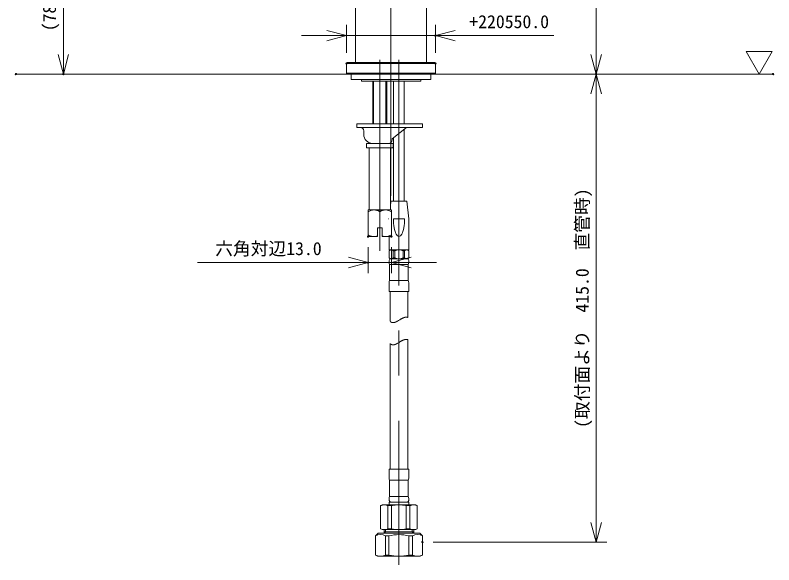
# Model space of a CAD drawing. Units: millimetres on the paper. Extents: x -210 to 210, y -148 to 148.
# Drawn here: x -25.5 to 81.3, y -81.8 to -4.4 of the extents above; entities that cross this region are included whole.
import ezdxf
from ezdxf.enums import TextEntityAlignment as Align

# ---------------------------------------------------------------- set-up
doc = ezdxf.new("R2010")
doc.units = ezdxf.units.MM
doc.header["$PDMODE"] = 32
doc.header["$PDSIZE"] = 0.2
doc.linetypes.add('USER1', pattern=[50.8, 31.75, -6.35, 6.35, -6.35])
for name, color, linetype, lineweight in [('0-0_0', 7, 'Continuous', 15), ('0-1_DEFPOINTS', 7, 'Continuous', 15), ('0-4_1_4', 3, 'Continuous', 18)]:
    doc.layers.add(name, color=color, linetype=linetype, lineweight=lineweight)
doc.styles.add('ＭＳ ゴシック', font='')
doc.styles.get('ＭＳ ゴシック').set_extended_font_data('MS Gothic')

# ---------------------------------------------------------------- blocks, each defined once
blk = doc.blocks.new('SYSSYM-10')
at = {"layer": '0-0_0'}
for p, q in [((-1.833, 3.175), (1.833, 3.175)), ((0, 0), (-1.833, 3.175)), ((0, 0), (1.833, 3.175))]:
    blk.add_line(p, q, dxfattribs=at)
blk = doc.blocks.new('_OPEN30')
at = {"layer": '0-0_0'}
blk.add_line((0, 0), (-1, 0), dxfattribs=at)
blk.add_lwpolyline([(-1, 0.2679), (0, 0), (-1, -0.2679)], dxfattribs=at)
blk = doc.blocks.new('D12')
at = {"layer": '0-0_0'}
for p, q in [((21.178, -9.661), (21.178, -5.741)), ((33.678, -9.661), (33.678, -5.741)), ((21.178, -7.241), (14.828, -7.241)), ((33.678, -7.241), (40.028, -7.241))]:
    blk.add_line(p, q, dxfattribs=at)
blk.add_lwpolyline([(21.178, -7.241), (33.678, -7.241), (50.327, -7.241)], dxfattribs=at)
at = {"layer": '0-1_DEFPOINTS'}
for p in [(33.678, -7.241), (21.178, -11.161), (33.678, -11.161)]:
    blk.add_point(p, dxfattribs=at)
at = {"layer": '0-0_0', "xscale": 2.77, "yscale": 2.77}
blk.add_blockref('_OPEN30', (21.178, -7.241), dxfattribs=at)
at = {"layer": '0-0_0', "xscale": 2.77, "yscale": 2.77, "rotation": 180}
blk.add_blockref('_OPEN30', (33.678, -7.241), dxfattribs=at)
at = {"layer": '0-0_0', "style": 'ＭＳ ゴシック'}
blk.add_text('+220550.0', height=1.833, dxfattribs=at).set_placement((38.452, -6.741), align=Align.BOTTOM_LEFT)
blk = doc.blocks.new('D15')
at = {"layer": '0-0_0'}
for p, q in [((-7.822, 6.907), (-20.18, 6.907)), ((-18.68, 6.907), (-18.68, -12.661))]:
    blk.add_line(p, q, dxfattribs=at)
at = {"layer": '0-1_DEFPOINTS'}
for p in [(-6.322, 6.907), (-25.361, -12.661), (-18.68, -12.661)]:
    blk.add_point(p, dxfattribs=at)
at = {"layer": '0-0_0', "xscale": 2.77, "yscale": 2.77}
for p, rotation in [((-18.68, 6.907), 90), ((-18.68, -12.661), 270)]:
    blk.add_blockref('_OPEN30', p, dxfattribs=dict(at, rotation=rotation))
at = {"layer": '0-0_0', "style": 'ＭＳ ゴシック'}
blk.add_text('(78.0)', height=1.833, rotation=90, dxfattribs=at).set_placement((-19.18, -6.627), align=Align.BOTTOM_LEFT)
blk = doc.blocks.new('D17')
at = {"layer": '0-0_0'}
for p, q in [((23.428, 32.464), (57.804, 32.464)), ((56.304, -12.661), (56.304, 32.464))]:
    blk.add_line(p, q, dxfattribs=at)
at = {"layer": '0-1_DEFPOINTS'}
for p in [(21.928, 32.464), (56.304, 32.464), (81.21, -12.661)]:
    blk.add_point(p, dxfattribs=at)
at = {"layer": '0-0_0', "xscale": 2.77, "yscale": 2.77}
for p, rotation in [((56.304, 32.464), 90), ((56.304, -12.661), 270)]:
    blk.add_blockref('_OPEN30', p, dxfattribs=dict(at, rotation=rotation))
at = {"layer": '0-0_0', "style": 'ＭＳ ゴシック'}
for s, p in [('止水時\u3000180.5)', (55.679, 1.151)), ('(全開時 211.5', (51.929, 1.776))]:
    blk.add_text(s, height=1.833, rotation=90, dxfattribs=at).set_placement(p, align=Align.BOTTOM_LEFT)
blk = doc.blocks.new('D18')
at = {"layer": '0-0_0'}
for p, q in [((56.304, -78.555), (56.304, -12.661)), ((33.364, -78.555), (57.804, -78.555))]:
    blk.add_line(p, q, dxfattribs=at)
at = {"layer": '0-1_DEFPOINTS'}
for p in [(56.304, -12.661), (81.21, -12.661), (31.864, -78.555)]:
    blk.add_point(p, dxfattribs=at)
at = {"layer": '0-0_0', "xscale": 2.77, "yscale": 2.77}
for p, rotation in [((56.304, -12.661), 90), ((56.304, -78.555), 270)]:
    blk.add_blockref('_OPEN30', p, dxfattribs=dict(at, rotation=rotation))
at = {"layer": '0-0_0', "style": 'ＭＳ ゴシック'}
blk.add_text('(取付面より\u3000415.0\u3000直管時)', height=1.833, rotation=90, dxfattribs=at).set_placement((55.804, -62.483), align=Align.BOTTOM_LEFT)
blk = doc.blocks.new('D20')
at = {"layer": '0-0_0'}
for p, q in [((24.212, -37.036), (24.212, -40.692)), ((27.495, -37.036), (27.495, -40.692)), ((24.212, -39.192), (17.862, -39.192)), ((27.495, -39.192), (33.845, -39.192))]:
    blk.add_line(p, q, dxfattribs=at)
blk.add_lwpolyline([(27.495, -39.192), (24.212, -39.192), (0.187, -39.192)], dxfattribs=at)
at = {"layer": '0-1_DEFPOINTS'}
for p in [(24.212, -35.536), (27.495, -35.536), (24.212, -39.192)]:
    blk.add_point(p, dxfattribs=at)
at = {"layer": '0-0_0', "xscale": 2.77, "yscale": 2.77}
blk.add_blockref('_OPEN30', (24.212, -39.192), dxfattribs=at)
at = {"layer": '0-0_0', "xscale": 2.77, "yscale": 2.77, "rotation": 180}
blk.add_blockref('_OPEN30', (27.495, -39.192), dxfattribs=at)
at = {"layer": '0-0_0', "style": 'ＭＳ ゴシック'}
blk.add_text('六角対辺13.0', height=1.833, dxfattribs=at).set_placement((2.687, -38.692), align=Align.BOTTOM_LEFT)

msp = doc.modelspace()

# ---------------------------------------------------------------- linework, layer by layer
at = {"layer": '0-4_1_4', "color": 7, "linetype": 'USER1', "lineweight": 15}
for p, q in [((27.428, -29.807), (27.428, 33.731)), ((25.853, -10.661), (25.853, -37.536)), ((28.553, -10.661), (28.553, -81.754))]:
    msp.add_line(p, q, dxfattribs=at)
at = {"layer": '0-4_1_4'}
for p, q in [((32.428, 27.964), (32.428, -11.036)), ((22.428, 12.126), (22.428, -11.036)), ((21.178, -11.161), (21.303, -11.036)), ((21.178, -12.536), (21.178, -11.161)), ((21.178, -11.161), (33.678, -11.161)), ((27.428, -11.036), (21.303, -11.036)), ((27.428, -11.036), (33.553, -11.036)), ((33.553, -11.036), (33.678, -11.161)), ((33.678, -12.536), (33.678, -11.161)), ((-25.361, -12.661), (81.21, -12.661)), ((21.178, -12.536), (21.303, -12.661)), ((21.178, -12.536), (33.678, -12.536)), ((21.303, -12.661), (33.553, -12.661)), ((33.678, -12.536), (33.553, -12.661)), ((23.303, -13.411), (23.303, -13.661)), ((27.428, -13.661), (23.303, -13.661)), ((24.853, -19.661), (24.853, -13.661)), ((26.853, -13.661), (26.853, -19.661)), ((27.428, -13.661), (31.616, -13.661)), ((27.803, -19.661), (27.803, -13.661)), ((29.303, -19.661), (29.303, -13.661)), ((31.616, -13.411), (31.616, -13.661)), ((22.603, -19.661), (31.853, -19.661)), ((22.603, -20.161), (22.603, -19.661)), ((22.603, -20.161), (23.103, -20.161)), ((23.103, -20.161), (31.853, -20.161)), ((29.603, -20.161), (27.603, -21.754)), ((31.853, -20.161), (31.853, -19.661)), ((23.603, -21.161), (23.603, -20.661)), ((29.303, -30.536), (29.303, -20.4)), ((24.053, -22.411), (27.653, -22.411)), ((27.603, -21.911), (27.603, -21.754)), ((27.803, -30.536), (27.803, -21.595)), ((23.978, -22.961), (23.978, -22.486)), ((27.653, -23.036), (24.053, -23.036)), ((24.353, -31.786), (24.353, -23.036)), ((27.353, -31.786), (27.353, -23.036)), ((27.728, -22.961), (27.728, -22.486)), ((27.353, -31.286), (27.428, -30.536)), ((27.428, -30.536), (29.116, -30.536)), ((29.678, -30.536), (27.991, -30.536)), ((29.928, -33.036), (29.678, -30.536)), ((24.212, -31.786), (24.212, -35.536)), ((24.228, -31.786), (25.853, -31.786)), ((27.478, -31.786), (25.853, -31.786)), ((27.495, -31.786), (27.495, -35.536)), ((27.104, -33.036), (27.103, -33.036)), ((29.341, -33.036), (27.766, -33.036)), ((29.928, -33.036), (29.928, -37.411)), ((25.541, -34.286), (25.541, -35.536)), ((25.541, -35.536), (24.212, -35.536)), ((26.166, -35.536), (27.495, -35.536)), ((27.178, -35.536), (27.178, -37.411)), ((27.303, -37.411), (27.178, -37.536)), ((27.291, -37.411), (27.178, -37.411)), ((27.178, -37.536), (27.178, -38.536)), ((27.303, -37.411), (29.928, -37.411)), ((27.757, -37.536), (27.98, -37.536)), ((27.757, -37.536), (27.757, -38.536)), ((27.98, -37.536), (27.98, -38.536)), ((29.126, -37.536), (29.126, -38.536)), ((29.349, -37.536), (29.126, -37.536)), ((29.349, -37.536), (29.349, -38.536)), ((29.803, -37.411), (29.928, -37.536)), ((29.928, -37.536), (29.928, -38.536)), ((27.303, -38.661), (27.178, -38.536)), ((27.178, -39.161), (27.178, -38.911)), ((27.241, -39.461), (27.241, -41.736)), ((27.241, -39.461), (29.866, -39.461)), ((27.303, -38.661), (28.553, -38.661)), ((29.678, -38.661), (27.428, -38.661)), ((27.98, -38.536), (27.757, -38.536)), ((29.803, -38.661), (28.553, -38.661)), ((29.126, -38.536), (29.349, -38.536)), ((29.803, -38.661), (29.928, -38.536)), ((29.866, -39.461), (29.866, -41.736)), ((29.928, -39.161), (29.928, -38.911)), ((27.178, -43.286), (27.178, -42.036)), ((27.241, -41.736), (29.866, -41.736)), ((29.928, -43.286), (29.928, -42.036)), ((27.178, -43.286), (29.928, -43.286)), ((27.294, -47.459), (27.294, -43.286)), ((29.797, -46.917), (29.797, -43.286)), ((26.175, -73.301), (25.962, -73.423)), ((25.962, -73.423), (25.962, -76.678)), ((30.925, -73.301), (26.175, -73.301)), ((27.007, -73.423), (27.007, -76.678)), ((27.007, -73.423), (27.523, -73.423)), ((27.523, -73.423), (27.523, -76.678)), ((30.093, -73.423), (29.577, -73.423)), ((29.577, -73.423), (29.577, -76.678)), ((30.093, -73.423), (30.093, -76.678)), ((30.925, -73.301), (31.137, -73.423)), ((31.137, -73.423), (31.137, -76.678)), ((26.175, -76.801), (25.962, -76.678)), ((30.925, -76.801), (26.175, -76.801)), ((26.467, -76.801), (26.467, -77.305)), ((27.007, -76.678), (27.523, -76.678)), ((30.093, -76.678), (29.577, -76.678)), ((30.633, -76.801), (30.633, -77.305)), ((30.925, -76.801), (31.137, -76.678)), ((25.243, -77.68), (25.618, -77.305)), ((25.243, -77.68), (25.243, -80.374)), ((28.553, -77.305), (25.618, -77.305)), ((30.633, -77.087), (26.467, -77.087)), ((26.658, -77.68), (26.658, -80.374)), ((26.658, -77.68), (27.149, -77.68)), ((27.149, -77.694), (27.149, -80.374)), ((28.553, -77.305), (31.489, -77.305)), ((30.448, -77.68), (29.958, -77.68)), ((29.958, -77.694), (29.958, -80.374)), ((30.448, -77.68), (30.448, -80.374)), ((31.864, -77.68), (31.489, -77.305)), ((31.864, -77.68), (31.864, -80.374)), ((25.555, -80.555), (25.243, -80.374)), ((28.553, -80.555), (25.555, -80.555)), ((26.658, -80.374), (27.149, -80.374)), ((28.553, -80.555), (31.552, -80.555)), ((29.958, -80.374), (30.448, -80.374)), ((31.552, -80.555), (31.864, -80.374))]:
    msp.add_line(p, q, dxfattribs=at)
at = {"layer": '0-4_1_4', "color": 7, "lineweight": 15}
for p, q in [((21.803, -13.411), (21.803, -12.661)), ((33.053, -13.411), (33.053, -12.661)), ((33.053, -13.411), (21.803, -13.411)), ((24.988, -19.661), (24.988, -13.661)), ((26.718, -13.661), (26.718, -19.661)), ((29.803, -50.047), (29.803, -68.301)), ((27.303, -50.611), (27.303, -68.301)), ((27.175, -68.301), (27.175, -69.551)), ((29.925, -68.301), (27.175, -68.301)), ((29.925, -68.301), (29.925, -69.551)), ((29.862, -69.85), (27.237, -69.85)), ((27.237, -72.126), (27.237, -69.85)), ((29.862, -72.126), (29.862, -69.85)), ((27.175, -72.426), (27.175, -72.676)), ((29.862, -72.126), (27.237, -72.126)), ((29.925, -72.426), (29.925, -72.676)), ((29.925, -72.926), (27.175, -72.926)), ((27.175, -73.301), (27.175, -72.926)), ((29.925, -73.301), (29.925, -72.926)), ((26.681, -76.801), (26.681, -77.087)), ((30.419, -76.801), (30.419, -77.087)), ((26.467, -77.301), (26.681, -77.087)), ((30.633, -77.301), (30.419, -77.087))]:
    msp.add_line(p, q, dxfattribs=at)
at = {"layer": '0-4_1_4'}
msp.add_lwpolyline([(25.541, -34.286), (26.166, -34.286), (26.166, -35.536)], dxfattribs=at)
for centre, radius, start, end in [((23.103, -20.661), 0.5, 360, 90), ((24.853, -21.161), 1.25, 180, 270), ((24.053, -22.486), 0.075, 90, 180), ((27.103, -21.911), 0.5, 270, 0.00001), ((27.653, -22.486), 0.075, 0, 90), ((24.053, -22.961), 0.075, 180, 270), ((27.653, -22.961), 0.075, 270, 0), ((25.041, -33.225), 1.439, 55.61573, 125.19037), ((26.666, -33.225), 1.439, 54.80963, 124.38427), ((25.041, -34.097), 1.439, 234.80963, 290.33647), ((26.666, -34.097), 1.439, 249.66353, 305.19037), ((27.468, -37.808), 0.397, 43.2654, 136.7888), ((28.553, -38.786), 1.375, 90, 114.61998), ((28.553, -38.786), 1.375, 65.38002, 90), ((29.639, -37.808), 0.397, 43.2112, 136.7346), ((27.468, -38.264), 0.397, 223.2112, 316.7346), ((27.428, -38.911), 0.25, 90, 180), ((27.928, -39.161), 0.75, 180, 203.55646), ((28.553, -37.286), 1.375, 245.38002, 270), ((28.553, -37.286), 1.375, 270, 294.61998), ((29.639, -38.264), 0.397, 223.2654, 316.7888), ((29.678, -38.911), 0.25, 0, 90), ((29.178, -39.161), 0.75, 336.44354, 0), ((27.928, -42.036), 0.75, 156.44354, 180), ((29.178, -42.036), 0.75, 0, 23.55646), ((29.827, -48.574), 1.729, 111.79405, 112.94407), ((29.777, -48.447), 1.592, 110.55616, 111.79428), ((29.734, -48.333), 1.47, 109.22694, 110.55639), ((29.698, -48.229), 1.361, 107.80323, 109.22715), ((29.672, -48.151), 1.278, 106.79498, 107.79824), ((29.655, -48.093), 1.217, 105.74767, 106.79503), ((29.639, -48.038), 1.16, 104.65554, 105.74771), ((29.626, -47.987), 1.108, 103.51798, 104.65557), ((29.615, -47.94), 1.059, 102.33449, 103.518), ((29.605, -47.896), 1.014, 101.10472, 102.33449), ((29.597, -47.855), 0.972, 99.8285, 101.1047), ((29.591, -47.817), 0.934, 98.50584, 99.82846), ((29.585, -47.782), 0.899, 97.13699, 98.50578), ((29.581, -47.75), 0.867, 95.72244, 97.13691), ((29.578, -47.721), 0.837, 94.26297, 95.72234), ((29.576, -47.694), 0.81, 92.75964, 94.26284), ((29.575, -47.671), 0.786, 91.21384, 92.75948), ((29.575, -47.649), 0.765, 89.62729, 91.21365), ((29.575, -47.63), 0.746, 88.00208, 89.62708), ((29.575, -47.614), 0.73, 86.34062, 88.00183), ((29.576, -47.603), 0.719, 85.23069, 86.33885), ((29.575, -47.611), 0.727, 84.18449, 85.22862), ((29.574, -47.626), 0.742, 83.16061, 84.18445), ((29.572, -47.642), 0.758, 82.1573, 83.16058), ((29.57, -47.66), 0.776, 81.11385, 82.15703), ((29.567, -47.679), 0.796, 80.09433, 81.11383), ((29.563, -47.7), 0.817, 79.04055, 80.09406), ((29.558, -47.723), 0.84, 78.0138, 79.04054), ((29.553, -47.748), 0.866, 76.95878, 78.01351), ((29.547, -47.775), 0.893, 75.93378, 76.95878), ((29.54, -47.804), 0.923, 74.8865, 75.93349), ((29.531, -47.835), 0.956, 73.87202, 74.88651), ((28.037, -46.549), 1.188, 231.86099, 232.68482), ((28.004, -46.593), 1.133, 232.6835, 233.69726), ((27.97, -46.638), 1.076, 233.69711, 234.75635), ((27.94, -46.681), 1.024, 234.7569, 235.77687), ((27.913, -46.72), 0.976, 235.77674, 236.83898), ((27.889, -46.757), 0.932, 236.83957, 237.85191), ((27.868, -46.791), 0.892, 237.85181, 238.90247), ((27.848, -46.824), 0.854, 238.90238, 239.99268), ((27.83, -46.855), 0.819, 239.99331, 241.02004), ((27.815, -46.883), 0.787, 241.01997, 242.08153), ((27.8, -46.91), 0.756, 242.08147, 243.17881), ((27.788, -46.935), 0.728, 243.17945, 244.1984), ((27.777, -46.957), 0.703, 244.19836, 245.24763), ((27.767, -46.979), 0.679, 245.2476, 246.32776), ((27.758, -47), 0.656, 246.32774, 247.43931), ((27.75, -47.019), 0.635, 247.43996, 248.45477), ((27.743, -47.036), 0.617, 248.45476, 249.49501), ((27.737, -47.053), 0.599, 249.495, 250.5609), ((27.731, -47.069), 0.583, 250.5609, 251.6526), ((27.726, -47.084), 0.567, 251.65261, 252.77019), ((27.724, -47.091), 0.558, 252.77263, 253.78437), ((27.724, -47.092), 0.558, 253.78444, 254.79346), ((27.724, -47.092), 0.558, 254.79353, 255.79906), ((27.724, -47.091), 0.559, 255.79913, 256.80042), ((27.724, -47.088), 0.562, 256.80137, 258.78845), ((27.725, -47.083), 0.567, 258.78895, 260.7505), ((27.727, -47.075), 0.575, 260.75096, 262.68169), ((27.728, -47.065), 0.585, 262.68212, 264.57719), ((27.729, -47.053), 0.598, 264.57757, 266.4326), ((27.73, -47.038), 0.613, 266.43294, 268.24407), ((27.731, -47.02), 0.631, 268.24436, 270.00829), ((27.731, -46.999), 0.651, 270.00854, 271.72249), ((27.73, -46.976), 0.674, 271.72269, 273.38441), ((27.728, -46.951), 0.7, 273.38457, 274.99233), ((27.726, -46.922), 0.729, 274.99245, 276.54497), ((27.722, -46.89), 0.76, 276.54506, 278.04153), ((27.717, -46.856), 0.795, 278.04158, 279.48158), ((27.711, -46.818), 0.834, 279.4816, 280.86505), ((27.703, -46.777), 0.875, 280.86505, 282.19221), ((27.694, -46.733), 0.92, 282.19218, 283.46355), ((27.682, -46.685), 0.97, 283.4635, 284.67981), ((27.669, -46.634), 1.023, 284.67976, 285.84192), ((27.653, -46.578), 1.081, 285.84185, 286.95096), ((27.635, -46.519), 1.143, 286.95087, 288.00809), ((27.614, -46.455), 1.21, 288.008, 289.01461), ((27.584, -46.368), 1.302, 289.02038, 290.4382), ((27.541, -46.253), 1.425, 290.43787, 291.74945), ((27.49, -46.124), 1.563, 291.74912, 292.95916), ((27.429, -45.981), 1.719, 292.95884, 294.07198), ((27.357, -45.819), 1.896, 294.07166, 295.09242), ((27.256, -45.604), 2.134, 295.0983, 296.32286), ((27.112, -45.313), 2.459, 296.32218, 297.39968), ((26.902, -44.91), 2.913, 297.40587, 298.55887), ((26.546, -44.255), 3.658, 298.56541, 299.68416), ((13.766, -22.761), 28.664, 300.60044, 301.6106), ((31.526, -51.769), 5.349, 119.70403, 120.76164), ((30.796, -50.491), 3.878, 118.60487, 119.68897), ((30.442, -49.842), 3.138, 117.49303, 118.59879), ((30.232, -49.44), 2.684, 116.4628, 117.48746), ((30.087, -49.148), 2.358, 115.30754, 116.46329), ((29.97, -48.901), 2.086, 114.01444, 115.30806), ((29.887, -48.716), 1.882, 112.94383, 114.009), ((30.232, -52.567), 2.684, 116.4628, 117.48746), ((30.087, -52.275), 2.358, 115.30754, 116.46329), ((29.97, -52.029), 2.086, 114.01444, 115.30806), ((29.887, -51.843), 1.882, 112.94383, 114.009), ((29.827, -51.702), 1.729, 111.79405, 112.94407), ((29.777, -51.575), 1.592, 110.55616, 111.79428), ((29.734, -51.461), 1.47, 109.22694, 110.55639), ((29.698, -51.357), 1.361, 107.80323, 109.22715), ((29.672, -51.279), 1.278, 106.79498, 107.79824), ((29.655, -51.22), 1.217, 105.74767, 106.79503), ((29.639, -51.166), 1.16, 104.65554, 105.74771), ((29.626, -51.115), 1.108, 103.51798, 104.65557), ((29.615, -51.068), 1.059, 102.33449, 103.518), ((29.605, -51.024), 1.014, 101.10472, 102.33449), ((29.597, -50.983), 0.972, 99.8285, 101.1047), ((29.591, -50.945), 0.934, 98.50584, 99.82846), ((29.585, -50.91), 0.899, 97.13699, 98.50578), ((29.581, -50.878), 0.867, 95.72244, 97.13691), ((29.578, -50.849), 0.837, 94.26297, 95.72234), ((29.576, -50.822), 0.81, 92.75964, 94.26284), ((29.575, -50.798), 0.786, 91.21384, 92.75948), ((29.575, -50.777), 0.765, 89.62729, 91.21365), ((29.575, -50.758), 0.746, 88.00208, 89.62708), ((29.575, -50.742), 0.73, 86.34062, 88.00183), ((29.576, -50.731), 0.719, 85.23069, 86.33885), ((29.575, -50.739), 0.727, 84.18449, 85.22862), ((29.574, -50.754), 0.742, 83.16061, 84.18445), ((29.572, -50.77), 0.758, 82.1573, 83.16058), ((29.57, -50.788), 0.776, 81.11385, 82.15703), ((29.567, -50.807), 0.796, 80.09433, 81.11383), ((29.563, -50.828), 0.817, 79.04055, 80.09406), ((29.558, -50.851), 0.84, 78.0138, 79.04054), ((29.553, -50.876), 0.866, 76.95878, 78.01351), ((29.547, -50.903), 0.893, 75.93378, 76.95878), ((29.54, -50.932), 0.923, 74.8865, 75.93349), ((29.531, -50.963), 0.956, 73.87202, 74.88651), ((28.037, -49.677), 1.188, 231.86099, 232.68482), ((28.004, -49.721), 1.133, 232.6835, 233.69726), ((27.97, -49.766), 1.076, 233.69711, 234.75635), ((27.94, -49.809), 1.024, 234.7569, 235.77687), ((27.913, -49.848), 0.976, 235.77674, 236.83898), ((27.889, -49.885), 0.932, 236.83957, 237.85191), ((27.868, -49.919), 0.892, 237.85181, 238.90247), ((27.848, -49.952), 0.854, 238.90238, 239.99268), ((27.83, -49.983), 0.819, 239.99331, 241.02004), ((27.815, -50.011), 0.787, 241.01997, 242.08153), ((27.8, -50.038), 0.756, 242.08147, 243.17881), ((27.788, -50.062), 0.728, 243.17945, 244.1984), ((27.777, -50.085), 0.703, 244.19836, 245.24763), ((27.767, -50.107), 0.679, 245.2476, 246.32776), ((27.758, -50.128), 0.656, 246.32774, 247.43931), ((27.75, -50.147), 0.635, 247.43996, 248.45477), ((27.743, -50.164), 0.617, 248.45476, 249.49501), ((27.737, -50.181), 0.599, 249.495, 250.5609), ((27.731, -50.196), 0.583, 250.5609, 251.6526), ((27.726, -50.212), 0.567, 251.65261, 252.77019), ((27.724, -50.219), 0.558, 252.77263, 253.78437), ((27.724, -50.22), 0.558, 253.78444, 254.79346), ((27.724, -50.219), 0.558, 254.79353, 255.79906), ((27.724, -50.219), 0.559, 255.79913, 256.80042), ((27.724, -50.216), 0.562, 256.80137, 258.78845), ((27.725, -50.211), 0.567, 258.78895, 260.7505), ((27.727, -50.203), 0.575, 260.75096, 262.68169), ((27.728, -50.193), 0.585, 262.68212, 264.57719), ((27.729, -50.18), 0.598, 264.57757, 266.4326), ((27.73, -50.165), 0.613, 266.43294, 268.24407), ((27.731, -50.148), 0.631, 268.24436, 270.00829), ((27.731, -50.127), 0.651, 270.00854, 271.72249), ((27.73, -50.104), 0.674, 271.72269, 273.38441), ((27.728, -50.078), 0.7, 273.38457, 274.99233), ((27.726, -50.05), 0.729, 274.99245, 276.54497), ((27.722, -50.018), 0.76, 276.54506, 278.04153), ((27.717, -49.984), 0.795, 278.04158, 279.48158), ((27.711, -49.946), 0.834, 279.4816, 280.86505), ((27.703, -49.905), 0.875, 280.86505, 282.19221), ((27.694, -49.861), 0.92, 282.19218, 283.46355), ((27.682, -49.813), 0.97, 283.4635, 284.67981), ((27.669, -49.761), 1.023, 284.67976, 285.84192), ((27.653, -49.706), 1.081, 285.84185, 286.95096), ((27.635, -49.646), 1.143, 286.95087, 288.00809), ((27.614, -49.582), 1.21, 288.008, 289.01461), ((27.584, -49.496), 1.302, 289.02038, 290.4382), ((27.541, -49.381), 1.425, 290.43787, 291.74945), ((27.49, -49.252), 1.563, 291.74912, 292.95916), ((27.429, -49.108), 1.719, 292.95884, 294.07198), ((27.357, -48.947), 1.896, 294.07166, 295.09242), ((27.256, -48.731), 2.134, 295.0983, 296.32286), ((27.112, -48.44), 2.459, 296.32218, 297.39968), ((26.902, -48.037), 2.913, 297.40587, 298.55887), ((26.546, -47.383), 3.658, 298.56541, 299.68416), ((13.766, -25.889), 28.664, 300.60044, 301.6106), ((31.526, -54.897), 5.349, 119.70403, 120.76164), ((30.796, -53.619), 3.878, 118.60487, 119.68897), ((30.442, -52.97), 3.138, 117.49303, 118.59879), ((26.485, -74.473), 1.172, 63.55083, 116.44916), ((28.55, -77.66), 4.359, 90, 103.62597), ((28.55, -77.66), 4.359, 76.37403, 90), ((30.615, -74.473), 1.172, 63.55083, 116.44916), ((26.485, -75.628), 1.172, 243.55084, 296.44916), ((28.55, -72.442), 4.359, 256.37403, 270), ((28.55, -72.442), 4.359, 270, 283.62597), ((30.615, -75.628), 1.172, 243.55084, 296.44916), ((25.951, -78.977), 1.478, 61.39852, 118.64028), ((28.553, -83.059), 5.56, 90, 104.63233), ((28.553, -83.059), 5.56, 75.36767, 90), ((31.156, -78.977), 1.478, 61.35972, 118.60148), ((25.951, -79.077), 1.478, 241.35972, 298.60148), ((28.553, -74.995), 5.56, 255.36767, 270), ((28.553, -74.995), 5.56, 270, 284.63233), ((31.156, -79.077), 1.478, 241.39852, 298.64028)]:
    msp.add_arc(centre, radius, start, end, dxfattribs=at)
at = {"layer": '0-4_1_4', "color": 7, "lineweight": 15}
for centre, radius, start, end in [((27.925, -69.551), 0.75, 180, 203.55646), ((29.175, -69.551), 0.75, 336.44354, 0), ((27.925, -72.426), 0.75, 156.44354, 180), ((29.175, -72.426), 0.75, 0, 23.55646), ((27.425, -72.676), 0.25, 180, 270), ((29.675, -72.676), 0.25, 270, 0)]:
    msp.add_arc(centre, radius, start, end, dxfattribs=at)
at = {"layer": '0-4_1_4'}
msp.add_ellipse((28.553, -33.036), major_axis=(0, 2.5), ratio=0.315, start_param=1.5707963, end_param=4.712389, dxfattribs=at)

# ---------------------------------------------------------------- block references
for name in ['D17', 'D15', 'D12', 'D18', 'D20']:
    msp.add_blockref(name, (0, 0), dxfattribs=at)
at = {"layer": '0-4_1_4', "yscale": -1, "rotation": 180}
msp.add_blockref('SYSSYM-10', (79.254, -12.661), dxfattribs=at)

doc.saveas('drawing.dxf')
